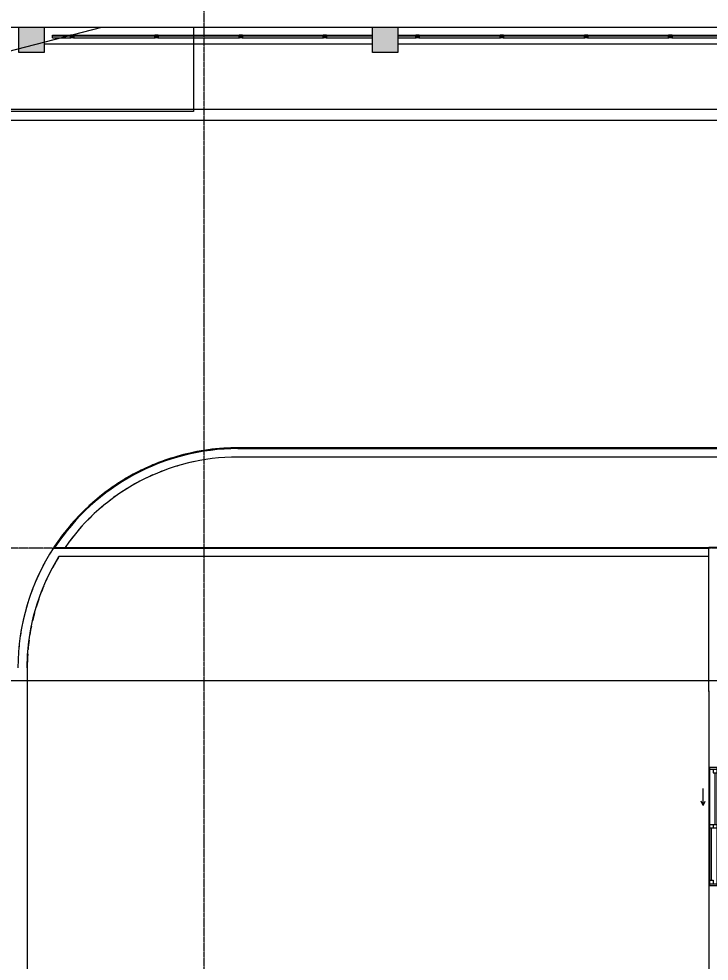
# Model space of a CAD drawing. Header units: millimetres. Extents: x 5356 to 209803, y -16346 to 109894.
# Drawn here: x 97753 to 105948, y 73337 to 84518 of the extents above; entities that cross this region are included whole.
import ezdxf

# ---------------------------------------------------------------- set-up
doc = ezdxf.new("R2010")
doc.units = ezdxf.units.MM
doc.linetypes.add('Double dash', pattern=[41.999998, 12, -6, 6, -6, 6, -6])
doc.linetypes.add('Grid Line', pattern=[22.225, 12.7, -3.175, 3.175, -3.175])
for name, color, linetype, lineweight in [('A-ANNO-DIMS', 211, 'Continuous', 9), ('A-ANNO-DIMS-220', 211, 'Continuous', 9), ('A-DETL-THIN', 151, 'Continuous', 9), ('A-FLOR', 192, 'Continuous', 9), ('A-FLOR-HRAL', 11, 'Continuous', 9), ('A-GLAZ', 151, 'Continuous', 9), ('A-WALL', 113, 'Continuous', 9), ('A-WALL-3', 113, 'Continuous', 18), ('C-PROP-LINE', 91, 'Double dash', 18), ('S-COLS', 52, 'Continuous', 9), ('S-COLS-3', 9, 'Continuous', 9), ('S-COLS-4', 52, 'Continuous', 18), ('S-GRID-1', 1, 'Grid Line', 9)]:
    doc.layers.add(name, color=color, linetype=linetype, lineweight=lineweight)
doc.styles.add('Arial_2', font='arial_0.ttf', dxfattribs={"width": 0.9, "height": 660})
doc.dimstyles.new('1_Dim_chi_tiet_khu_đất_2', dxfattribs={"dimscale": 304.8, "dimtxt": 673.371204, "dimasz": 0.866142, "dimexe": 0.721785, "dimexo": 0.0625, "dimgap": 0.072178, "dimtad": 1, "dimdec": 0, "dimrnd": 5, "dimzin": 0, "dimdsep": 46, "dimtxsty": 'Arial_2', "dimblk1": 'OBLIQUE', "dimblk2": 'OBLIQUE', "dimsah": 1, "dimcen": 0.09, "dimdle": 0.721785, "dimazin": 0, "dimtfac": 1, "dimtdec": 4, "dimtix": 1, "dimtmove": 0, "dimatfit": 3, "dimfxl": 2.165354, "dimfxlon": 1, "dimtvp": 1, "dimtolj": 1, "dimtzin": 0, "dimarcsym": 2})
pattern_1 = [(180, (609.6, 0), (-2e-15, 13), []), (90, (609.6, 0), (76, -5e-15), [])]

# ---------------------------------------------------------------- blocks, each defined once
blk = doc.blocks.new('1_FAMILY RVT - W01-WxH 1400x1400xmm-389822-TKCS_MB ĐỊNH VỊ MỐC TỌA ĐỘ CÔNG TRÌNH')
at = {"layer": 'A-GLAZ'}
for p, q in [((248.4, 172.39), (299.2, 197.79)), ((248.4, 172.39), (299.2, 146.99)), ((248.4, 172.39), (451.6, 172.39)), ((-700, 96.19), (-700, -103.81)), ((700, 96.19), (-700, 96.19)), ((-700, 96.19), (-636.5, 96.19)), ((-700, 7.29), (-680.95, 7.29)), ((-680.95, 96.19), (-680.95, 7.29)), ((-636.5, 51.74), (-680.95, 51.74)), ((-680.95, 7.29), (-22.225, 7.29)), ((-636.5, 96.19), (-22.225, 96.19)), ((-636.5, 96.19), (-636.5, 51.74)), ((-636.5, 73.965), (-22.225, 73.965)), ((-22.225, 7.29), (-22.225, 96.19)), ((-22.225, 96.19), (22.225, 96.19)), ((22.225, 51.74), (-22.225, 51.74)), ((-22.225, 7.29), (22.225, 7.29)), ((22.225, 96.19), (680.95, 96.19)), ((22.225, 96.19), (22.225, 7.29)), ((22.225, 29.515), (636.5, 29.515)), ((22.225, 7.29), (636.5, 7.29)), ((636.5, 51.74), (636.5, 7.29)), ((680.95, 51.74), (636.5, 51.74)), ((636.5, 7.29), (700, 7.29)), ((680.95, 96.19), (700, 96.19)), ((680.95, 96.19), (680.95, 7.29)), ((700, -103.81), (700, 96.19)), ((-700, -103.81), (700, -103.81))]:
    blk.add_line(p, q, dxfattribs=at)
blk = doc.blocks.new('M_Concrete-Rectangular-Column2 - 300x300-2025390-TKCS_MB ĐỊNH VỊ MỐC TỌA ĐỘ CÔNG TRÌNH')
at = {"layer": 'S-COLS-3'}
blk.add_hatch(color=256, dxfattribs=at).paths.add_polyline_path([(-150, 150), (-150, -150), (150, -150), (150, 150)])
at = {"layer": 'S-COLS-4'}
for p, q in [((-150, 150), (150, 150)), ((-150, -150), (-150, 150)), ((150, 150), (150, -150)), ((150, -150), (-150, -150))]:
    blk.add_line(p, q, dxfattribs=at)
blk = doc.blocks.new('NBS_CLDPhysicalSecuritySystems_MtlMeshPnlFncngSym_CLDModsecSecurusS3_InfillPanel - NBS_CLDPhysicalSecuritySystems_MtlMeshPnlFncngSym_CLDModsecSecurusS2_InfillPanel-2369424-TKCS_MB ĐỊNH VỊ MỐC TỌA ĐỘ CÔNG TRÌNH')
at = {"layer": 'A-FLOR-HRAL'}
h = blk.add_hatch(dxfattribs=at)
h.set_pattern_fill('FP_7', color=256, style=0, pattern_type=2)
h.set_pattern_definition(pattern_1)
h.paths.add_polyline_path([(0, -6), (3800, -6), (3800, 6), (0, 6)])
for p, q in [((0, 6), (3800, 6)), ((0, -6), (0, 6)), ((214, 11), (254, 11)), ((214, 6), (214, 11)), ((254, 6), (214, 6)), ((254, 11), (254, 6)), ((1214, 11), (1254, 11)), ((1214, 6), (1214, 11)), ((1254, 6), (1214, 6)), ((1254, 11), (1254, 6)), ((2214, 11), (2254, 11)), ((2214, 6), (2214, 11)), ((2254, 6), (2214, 6)), ((2254, 11), (2254, 6)), ((3214, 11), (3254, 11)), ((3214, 6), (3214, 11)), ((3254, 6), (3214, 6)), ((3254, 11), (3254, 6)), ((3800, -6), (0, -6)), ((0, -24), (0, -6)), ((0, -27), (0, -24)), ((0, -27), (218, -27)), ((214, -6), (254, -6)), ((214, -23), (214, -6)), ((250, -27), (218, -27)), ((250, -27), (1218, -27)), ((254, -6), (254, -23)), ((1214, -6), (1254, -6)), ((1214, -23), (1214, -6)), ((1250, -27), (1218, -27)), ((1250, -27), (2218, -27)), ((1254, -6), (1254, -23)), ((2214, -6), (2254, -6)), ((2214, -23), (2214, -6)), ((2250, -27), (2218, -27)), ((2250, -27), (3218, -27)), ((2254, -6), (2254, -23)), ((3214, -6), (3254, -6)), ((3214, -23), (3214, -6)), ((3250, -27), (3218, -27)), ((3250, -27), (3800, -27)), ((3254, -6), (3254, -23))]:
    blk.add_line(p, q, dxfattribs=at)
for centre, start, end in [((218, -23), 180, 270), ((250, -23), 270, 0), ((1218, -23), 180, 270), ((1250, -23), 270, 0), ((2218, -23), 180, 270), ((2250, -23), 270, 0), ((3218, -23), 180, 270), ((3250, -23), 270, 360)]:
    blk.add_arc(centre, 4, start, end, dxfattribs=at)
blk = doc.blocks.new('NBS_CLDPhysicalSecuritySystems_MtlMeshPnlFncngSym_CLDModsecSecurusS3_InfillPanel - NBS_CLDPhysicalSecuritySystems_MtlMeshPnlFncngSym_CLDModsecSecurusS2_InfillPanel-2369432-TKCS_MB ĐỊNH VỊ MỐC TỌA ĐỘ CÔNG TRÌNH')
at = {"layer": 'A-FLOR-HRAL'}
h = blk.add_hatch(dxfattribs=at)
h.set_pattern_fill('FP_7', color=256, style=0, pattern_type=2)
h.set_pattern_definition(pattern_1)
h.paths.add_polyline_path([(0, -6), (3900, -6), (3900, 6), (0, 6)])
for p, q in [((0, 6), (3900, 6)), ((214, 11), (254, 11)), ((214, 6), (214, 11)), ((254, 6), (214, 6)), ((254, 11), (254, 6)), ((1214, 11), (1254, 11)), ((1214, 6), (1214, 11)), ((1254, 6), (1214, 6)), ((1254, 11), (1254, 6)), ((2214, 11), (2254, 11)), ((2214, 6), (2214, 11)), ((2254, 6), (2214, 6)), ((2254, 11), (2254, 6)), ((3214, 11), (3254, 11)), ((3214, 6), (3214, 11)), ((3254, 6), (3214, 6)), ((3254, 11), (3254, 6)), ((3900, -6), (0, -6)), ((0, -27), (218, -27)), ((214, -6), (254, -6)), ((214, -23), (214, -6)), ((250, -27), (218, -27)), ((250, -27), (1218, -27)), ((254, -6), (254, -23)), ((1214, -6), (1254, -6)), ((1214, -23), (1214, -6)), ((1250, -27), (1218, -27)), ((1250, -27), (2218, -27)), ((1254, -6), (1254, -23)), ((2214, -6), (2254, -6)), ((2214, -23), (2214, -6)), ((2250, -27), (2218, -27)), ((2250, -27), (3218, -27)), ((2254, -6), (2254, -23)), ((3214, -6), (3254, -6)), ((3214, -23), (3214, -6)), ((3250, -27), (3218, -27)), ((3250, -27), (3900, -27)), ((3254, -6), (3254, -23))]:
    blk.add_line(p, q, dxfattribs=at)
for centre, start, end in [((218, -23), 180, 270), ((250, -23), 270, 0), ((1218, -23), 180, 270), ((1250, -23), 270, 0), ((2218, -23), 180, 270), ((2250, -23), 270, 0), ((3218, -23), 180, 270), ((3250, -23), 270, 360)]:
    blk.add_arc(centre, 4, start, end, dxfattribs=at)
blk = doc.blocks.new('Family - ___-1476882-TKCS_MB ĐỊNH VỊ MỐC TỌA ĐỘ CÔNG TRÌNH')
at = {"layer": 'C-PROP-LINE'}
blk.add_line((33104, 84418), (127802, 84418), dxfattribs=at)
blk = doc.blocks.new('DIMBLOCK9-TKCS_MB ĐỊNH VỊ MỐC TỌA ĐỘ CÔNG TRÌNH')
at = {"layer": 'A-ANNO-DIMS-220'}
for p, q in [((33653, 77326), (33653, 76446)), ((33653, 76666), (33653, 77326)), ((127253, 77326), (127253, 76446)), ((127253, 76666), (127253, 77326)), ((33433, 76666), (127473, 76666))]:
    blk.add_line(p, q, dxfattribs=at)
at = {"layer": 'A-ANNO-DIMS-220', "lineweight": 25}
for p, q in [((33653, 76666), (33785, 76798)), ((127253, 76666), (127385, 76798)), ((33653, 76666), (33521, 76534)), ((127253, 76666), (127121, 76534))]:
    blk.add_line(p, q, dxfattribs=at)
at = {"layer": 'A-ANNO-DIMS-220', "color": 0, "insert": (79313, 77545), "char_height": 660, "width": 2734.92, "attachment_point": 1, "line_spacing_factor": 0.941778, "style": 'Arial_2'}
blk.add_mtext('93600', dxfattribs=at)
blk = doc.blocks.new('_Oblique')
at = {"color": 0, "linetype": 'ByBlock', "lineweight": -2}
blk.add_line((-0.5, -0.5), (0.5, 0.5), dxfattribs=at)

msp = doc.modelspace()

# ---------------------------------------------------------------- linework, layer by layer
at = {"layer": 'A-DETL-THIN'}
for p, q in [((89827.6, 84418.2), (99827.6, 84418.2)), ((94827.6, 83418.2), (98739.8, 84418.2)), ((99827.6, 84418.2), (99827.6, 83418.2)), ((99827.6, 83418.2), (89827.6, 83418.2))]:
    msp.add_line(p, q, dxfattribs=at)
at = {"layer": 'A-FLOR'}
for p, q in [((128221.4, 83442.9), (86052.6, 83442.9)), ((86052.6, 83316.9), (128167.5, 83316.9)), ((124801.6, 79428.2), (100352.6, 79428.2))]:
    msp.add_line(p, q, dxfattribs=at)
for radius, start, end in [(2610, 99.30314, 101.58857), (2610, 93.86286, 97.72571), (2610, 107.22804, 109.38186), (2610, 103.2902, 105.45143), (2610, 115.04692, 117.13461), (2610, 111.14351, 113.25824), (2500, 109.8297, 111.63229), (2500, 105.86376, 107.62631), (2500, 101.89782, 103.59744), (2610, 118.94311, 121.01099), (2500, 113.79565, 115.62595), (2610, 122.83462, 124.88737), (2500, 121.72753, 123.59368), (2500, 117.76159, 119.6122), (2610, 126.72293, 128.76374), (2500, 125.69347, 127.57188), (2610, 130.60896, 132.64012), (2500, 129.65941, 131.54774), (2610, 134.49329, 136.5165), (2500, 133.62535, 135.52187), (2610, 138.37634, 140.39288), (2500, 137.59129, 139.49468), (2610, 142.2584, 144.26925), (2610, 146.13966, 146.79327), (2500, 141.55723, 143.46648), (2610, 148.3468, 149.12926), (2610, 147.3956, 148.14563), (2610, 151.17527, 152.92157), (2500, 148.16519, 151.93745), (2500, 153.1756, 155.71499), (2610, 154.95563, 156.71007), (2610, 158.73684, 160.49591), (2500, 157.18464, 159.49958), (2610, 162.51913, 164.27982), (2500, 161.05044, 163.29588), (2610, 166.30282, 168.06227), (2500, 164.86848, 167.11392), (2610, 170.08837, 171.8436), (2500, 168.6648, 170.97972), (2610, 173.87648, 174.98286), (2500, 172.44941, 174.98877), (2500, 176.22698, 180)]:
    msp.add_arc((100352.6, 76818.2), radius, start, end, dxfattribs=at)
at = {"layer": 'A-WALL'}
for p, q in [((98052.6, 84418.2), (101952.6, 84418.2)), ((102252.6, 84418.2), (106152.6, 84418.2)), ((101952.6, 84218.2), (98052.6, 84218.2)), ((106152.6, 84218.2), (102252.6, 84218.2)), ((100352.6, 79418.2), (114952.6, 79418.2)), ((114852.6, 79318.2), (100352.6, 79318.2)), ((98168.3, 78246.9), (105942.6, 78246.9)), ((98173.7, 78236.9), (105942.6, 78236.9)), ((105942.6, 76536.9), (105942.6, 78236.9)), ((105942.6, 78136.9), (98228.7, 78136.9)), ((97852.6, 76818.2), (97852.6, 69861.9))]:
    msp.add_line(p, q, dxfattribs=at)
at = {"layer": 'A-WALL', "flags": 128}
msp.add_lwpolyline([(97852.6, 76818.2), (97857.3, 76972.5), (97871.6, 77126.1), (97895.3, 77278.6), (97928.4, 77429.3), (97970.7, 77577.7), (98022.1, 77723.3), (98082.4, 77865.3), (98151.3, 78003.4), (98228.6, 78136.9)], dxfattribs=at)
at = {"layer": 'A-WALL'}
for radius, start, end in [(2610, 90, 146.79045), (2600, 90, 146.65002), (2600, 90, 146.64566), (2500, 90, 145.14019), (2610, 146.81133, 180), (2610, 147.61312, 148.34658)]:
    msp.add_arc((100352.6, 76818.2), radius, start, end, dxfattribs=at)
at = {"layer": 'A-WALL-3'}
for p, q in [((114542.6, 78246.9), (105942.6, 78246.9)), ((105942.6, 78246.9), (105942.6, 78236.9)), ((105952.6, 76536.9), (105942.6, 76536.9)), ((105942.6, 76536.9), (105942.6, 73098.5))]:
    msp.add_line(p, q, dxfattribs=at)
at = {"layer": 'S-GRID-1'}
for p, q in [((99952.6, 80482.7), (99952.6, 85982.7)), ((99952.6, 20960.6), (99952.6, 80482.7)), ((131551.8, 78236.9), (29351.8, 78236.9))]:
    msp.add_line(p, q, dxfattribs=at)

# ---------------------------------------------------------------- block references
at = {"layer": 'A-FLOR-HRAL'}
for name, p in [('NBS_CLDPhysicalSecuritySystems_MtlMeshPnlFncngSym_CLDModsecSecurusS3_InfillPanel - NBS_CLDPhysicalSecuritySystems_MtlMeshPnlFncngSym_CLDModsecSecurusS2_InfillPanel-2369424-TKCS_MB ĐỊNH VỊ MỐC TỌA ĐỘ CÔNG TRÌNH', (98152.6, 84318.2)), ('NBS_CLDPhysicalSecuritySystems_MtlMeshPnlFncngSym_CLDModsecSecurusS3_InfillPanel - NBS_CLDPhysicalSecuritySystems_MtlMeshPnlFncngSym_CLDModsecSecurusS2_InfillPanel-2369432-TKCS_MB ĐỊNH VỊ MỐC TỌA ĐỘ CÔNG TRÌNH', (102252.6, 84318.2))]:
    msp.add_blockref(name, p, dxfattribs=at)
at = {"layer": 'A-GLAZ', "rotation": 90}
msp.add_blockref('1_FAMILY RVT - W01-WxH 1400x1400xmm-389822-TKCS_MB ĐỊNH VỊ MỐC TỌA ĐỘ CÔNG TRÌNH', (106048.8, 74935.3), dxfattribs=at)
at = {"layer": 'C-PROP-LINE'}
msp.add_blockref('Family - ___-1476882-TKCS_MB ĐỊNH VỊ MỐC TỌA ĐỘ CÔNG TRÌNH', (0, 0), dxfattribs=at)
at = {"layer": 'S-COLS', "rotation": 180}
for p in [(97902.6, 84268.2), (102102.6, 84268.2)]:
    msp.add_blockref('M_Concrete-Rectangular-Column2 - 300x300-2025390-TKCS_MB ĐỊNH VỊ MỐC TỌA ĐỘ CÔNG TRÌNH', p, dxfattribs=at)

# ---------------------------------------------------------------- dimensions: what is measured, and where the dimension line sits
at = {"layer": 'A-ANNO-DIMS'}
dim = msp.add_linear_dim(base=(127252.6, 76666.3), p1=(33652.6, 77326.3), p2=(127252.6, 77326.3), dimstyle='1_Dim_chi_tiet_khu_đất_2', override={"dimpost": '<>', "dimfxl": 93600}, dxfattribs=at)
dim.commit()
dim.dimension.update_dxf_attribs({"geometry": 'DIMBLOCK9-TKCS_MB ĐỊNH VỊ MỐC TỌA ĐỘ CÔNG TRÌNH', "text_midpoint": (80452.6, 77025.5)})

doc.saveas('drawing.dxf')
